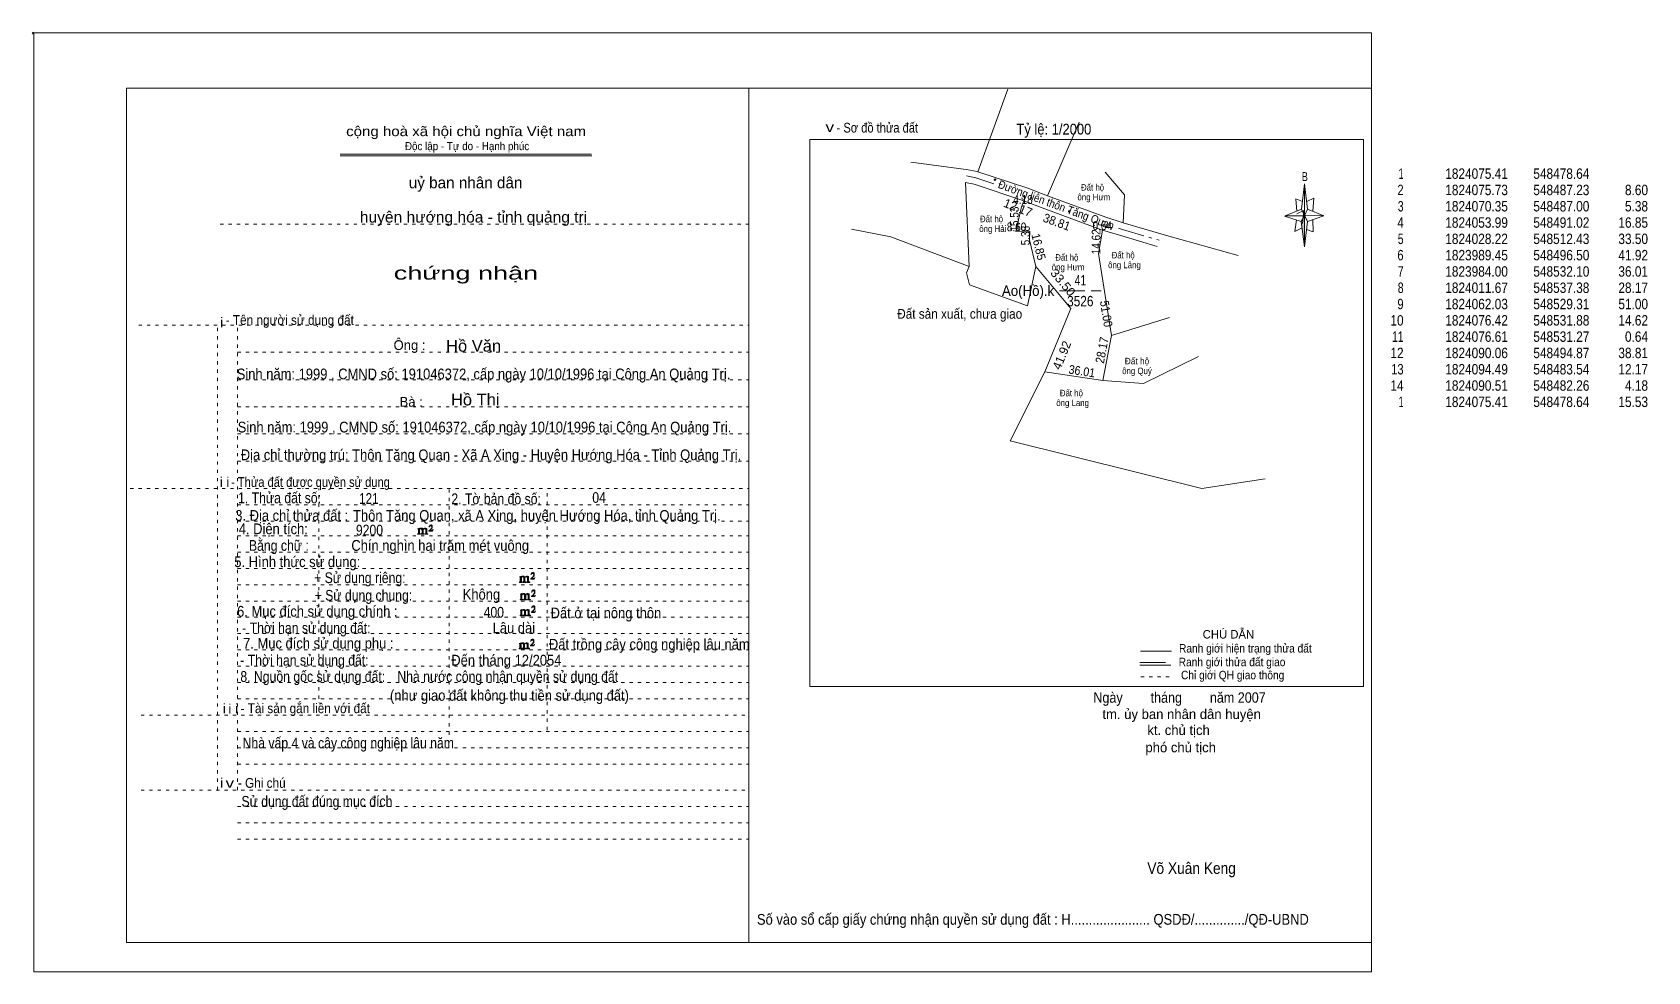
# Model space of a CAD drawing. Header units: centimetres. Extents: x -1.6 to 48, y -3.3 to 25.5.
import ezdxf
from ezdxf.enums import TextEntityAlignment as Align

# ---------------------------------------------------------------- set-up
doc = ezdxf.new("R2010")
doc.units = ezdxf.units.CM
doc.header["$LTSCALE"] = 0.13
for name, pattern in [('DOT_DASHED', [7.7, 5, -1.2, 0.3, -1.2]), ('DOTTED', [1.5, 0.3, -1.2]), ('LONG_DASHED', [7.5, 6, -1.5])]:
    doc.linetypes.add(name, pattern=pattern)
for name, color, linetype, lineweight in [('1', 7, 'DOTTED', 13), ('10', 7, 'Continuous', 13), ('22', 7, 'Continuous', 13), ('33', 7, 'LONG_DASHED', 13), ('4', 7, 'Continuous', 13), ('5', 7, 'Continuous', 13), ('50', 7, 'Continuous', 13)]:
    doc.layers.add(name, color=color, linetype=linetype, lineweight=lineweight)
doc.layers.add('23', color=7, linetype='Continuous')
doc.layers.add('30', color=7, linetype='Continuous')

msp = doc.modelspace()

# ---------------------------------------------------------------- hatches: boundary and pattern name
at = {"layer": '10'}
for points in [[(27.96, 20.968, 1), (27.96, 20.975, 1)], [(27.971, 20.976, 1), (27.971, 20.983, 1)], [(30.238, 20, 1), (30.238, 20.007, 1)]]:
    msp.add_hatch(color=256, dxfattribs=at).paths.add_polyline_path(points)
at = {"layer": '5'}
msp.add_hatch(color=256, dxfattribs=at).paths.add_polyline_path([(37.46, 19.87), (37.46, 18.91), (37.36, 19.69)])
at = {"layer": '50'}
for points in [[(10.27, 10.13), (10.27, 10.12), (10.27, 10.11), (10.25, 10.11), (10.24, 10.11), (10.24, 10.1), (10.33, 10.1), (10.33, 10.11), (10.32, 10.11), (10.31, 10.11), (10.31, 10.12), (10.31, 10.13), (10.31, 10.24), (10.31, 10.25), (10.32, 10.26), (10.34, 10.26), (10.35, 10.26), (10.36, 10.26), (10.37, 10.25), (10.39, 10.22), (10.39, 10.13), (10.37, 10.12), (10.37, 10.11), (10.36, 10.11), (10.35, 10.11), (10.35, 10.1), (10.44, 10.1), (10.44, 10.11), (10.43, 10.11), (10.42, 10.11), (10.42, 10.12), (10.42, 10.13), (10.42, 10.24), (10.44, 10.26), (10.45, 10.26), (10.46, 10.26), (10.49, 10.26), (10.49, 10.25), (10.5, 10.24), (10.5, 10.22), (10.5, 10.13), (10.5, 10.12), (10.49, 10.11), (10.49, 10.11), (10.47, 10.11), (10.47, 10.1), (10.56, 10.1), (10.56, 10.11), (10.55, 10.11), (10.54, 10.11), (10.53, 10.12), (10.53, 10.13), (10.53, 10.2), (10.53, 10.25), (10.53, 10.26), (10.52, 10.27), (10.5, 10.28), (10.47, 10.28), (10.46, 10.28), (10.44, 10.27), (10.41, 10.25), (10.41, 10.26), (10.4, 10.28), (10.39, 10.28), (10.37, 10.28), (10.35, 10.28), (10.34, 10.28), (10.32, 10.26), (10.31, 10.26), (10.31, 10.25), (10.31, 10.25), (10.31, 10.26), (10.31, 10.28), (10.24, 10.26), (10.24, 10.26), (10.25, 10.26), (10.27, 10.25), (10.27, 10.24), (10.27, 10.23)], [(10.69, 10.19), (10.72, 10.24), (10.72, 10.24), (10.71, 10.22), (10.69, 10.22), (10.68, 10.22), (10.63, 10.22), (10.66, 10.26), (10.67, 10.27), (10.69, 10.28), (10.69, 10.3), (10.69, 10.32), (10.69, 10.34), (10.69, 10.35), (10.69, 10.37), (10.68, 10.38), (10.67, 10.38), (10.66, 10.39), (10.65, 10.39), (10.63, 10.38), (10.63, 10.38), (10.62, 10.37), (10.61, 10.35), (10.59, 10.33), (10.61, 10.33), (10.61, 10.35), (10.62, 10.35), (10.63, 10.36), (10.65, 10.36), (10.66, 10.36), (10.67, 10.35), (10.68, 10.35), (10.68, 10.32), (10.68, 10.3), (10.66, 10.28), (10.66, 10.26), (10.65, 10.25), (10.59, 10.2), (10.59, 10.19)], [(13.39, 8.66), (13.39, 8.65), (13.39, 8.64), (13.38, 8.64), (13.37, 8.64), (13.37, 8.62), (13.45, 8.62), (13.45, 8.64), (13.44, 8.64), (13.43, 8.64), (13.43, 8.65), (13.43, 8.66), (13.43, 8.77), (13.43, 8.78), (13.44, 8.79), (13.47, 8.79), (13.48, 8.79), (13.49, 8.79), (13.5, 8.78), (13.51, 8.74), (13.51, 8.66), (13.5, 8.65), (13.5, 8.64), (13.49, 8.64), (13.48, 8.64), (13.48, 8.62), (13.57, 8.62), (13.57, 8.64), (13.55, 8.64), (13.54, 8.64), (13.54, 8.65), (13.54, 8.66), (13.54, 8.77), (13.57, 8.79), (13.58, 8.79), (13.59, 8.79), (13.61, 8.79), (13.61, 8.78), (13.62, 8.77), (13.62, 8.74), (13.62, 8.66), (13.62, 8.65), (13.61, 8.64), (13.61, 8.64), (13.6, 8.64), (13.6, 8.62), (13.69, 8.62), (13.69, 8.64), (13.67, 8.64), (13.66, 8.64), (13.65, 8.65), (13.65, 8.66), (13.65, 8.73), (13.65, 8.78), (13.65, 8.79), (13.64, 8.8), (13.62, 8.81), (13.6, 8.81), (13.59, 8.81), (13.57, 8.8), (13.53, 8.78), (13.53, 8.79), (13.52, 8.81), (13.51, 8.81), (13.5, 8.81), (13.48, 8.81), (13.47, 8.81), (13.44, 8.79), (13.43, 8.79), (13.43, 8.78), (13.43, 8.78), (13.43, 8.79), (13.43, 8.81), (13.37, 8.79), (13.37, 8.79), (13.38, 8.79), (13.39, 8.78), (13.39, 8.77), (13.39, 8.76)], [(13.82, 8.72), (13.84, 8.77), (13.84, 8.77), (13.83, 8.74), (13.82, 8.74), (13.81, 8.74), (13.75, 8.74), (13.79, 8.79), (13.8, 8.8), (13.82, 8.81), (13.82, 8.83), (13.82, 8.84), (13.82, 8.87), (13.82, 8.88), (13.82, 8.9), (13.81, 8.91), (13.8, 8.91), (13.79, 8.92), (13.77, 8.92), (13.75, 8.91), (13.75, 8.91), (13.74, 8.9), (13.73, 8.88), (13.72, 8.86), (13.73, 8.86), (13.73, 8.88), (13.74, 8.88), (13.75, 8.89), (13.77, 8.89), (13.79, 8.89), (13.8, 8.88), (13.81, 8.88), (13.81, 8.84), (13.81, 8.83), (13.79, 8.81), (13.79, 8.79), (13.77, 8.78), (13.72, 8.73), (13.72, 8.72)], [(13.41, 8.12), (13.41, 8.11), (13.41, 8.1), (13.4, 8.1), (13.39, 8.1), (13.39, 8.09), (13.48, 8.09), (13.48, 8.1), (13.47, 8.1), (13.45, 8.1), (13.45, 8.11), (13.45, 8.12), (13.45, 8.23), (13.45, 8.24), (13.47, 8.26), (13.49, 8.26), (13.5, 8.26), (13.51, 8.26), (13.52, 8.24), (13.53, 8.21), (13.53, 8.12), (13.52, 8.11), (13.52, 8.1), (13.51, 8.1), (13.5, 8.1), (13.5, 8.09), (13.59, 8.09), (13.59, 8.1), (13.58, 8.1), (13.57, 8.1), (13.57, 8.11), (13.57, 8.12), (13.57, 8.23), (13.59, 8.26), (13.6, 8.26), (13.61, 8.26), (13.63, 8.26), (13.63, 8.24), (13.64, 8.23), (13.64, 8.21), (13.64, 8.12), (13.64, 8.11), (13.63, 8.1), (13.63, 8.1), (13.62, 8.1), (13.62, 8.09), (13.71, 8.09), (13.71, 8.1), (13.7, 8.1), (13.69, 8.1), (13.67, 8.11), (13.67, 8.12), (13.67, 8.2), (13.67, 8.24), (13.67, 8.26), (13.66, 8.27), (13.64, 8.28), (13.62, 8.28), (13.61, 8.28), (13.59, 8.27), (13.55, 8.24), (13.55, 8.26), (13.54, 8.28), (13.53, 8.28), (13.52, 8.28), (13.5, 8.28), (13.49, 8.28), (13.47, 8.26), (13.45, 8.26), (13.45, 8.24), (13.45, 8.24), (13.45, 8.26), (13.45, 8.28), (13.39, 8.26), (13.39, 8.26), (13.4, 8.26), (13.41, 8.24), (13.41, 8.23), (13.41, 8.22)], [(13.84, 8.19), (13.86, 8.23), (13.86, 8.23), (13.85, 8.21), (13.84, 8.21), (13.83, 8.21), (13.77, 8.21), (13.81, 8.26), (13.82, 8.27), (13.84, 8.28), (13.84, 8.3), (13.84, 8.31), (13.84, 8.33), (13.84, 8.34), (13.84, 8.37), (13.83, 8.38), (13.82, 8.38), (13.81, 8.39), (13.8, 8.39), (13.77, 8.38), (13.77, 8.38), (13.76, 8.37), (13.75, 8.34), (13.74, 8.32), (13.75, 8.32), (13.75, 8.34), (13.76, 8.34), (13.77, 8.36), (13.8, 8.36), (13.81, 8.36), (13.82, 8.34), (13.83, 8.34), (13.83, 8.31), (13.83, 8.3), (13.81, 8.28), (13.81, 8.26), (13.8, 8.24), (13.74, 8.2), (13.74, 8.19)], [(13.41, 7.64), (13.41, 7.63), (13.41, 7.62), (13.4, 7.62), (13.39, 7.62), (13.39, 7.6), (13.47, 7.6), (13.47, 7.62), (13.46, 7.62), (13.45, 7.62), (13.45, 7.63), (13.45, 7.64), (13.45, 7.75), (13.45, 7.76), (13.46, 7.77), (13.49, 7.77), (13.5, 7.77), (13.51, 7.77), (13.52, 7.76), (13.53, 7.72), (13.53, 7.64), (13.52, 7.63), (13.52, 7.62), (13.51, 7.62), (13.5, 7.62), (13.5, 7.6), (13.59, 7.6), (13.59, 7.62), (13.57, 7.62), (13.56, 7.62), (13.56, 7.63), (13.56, 7.64), (13.56, 7.75), (13.59, 7.77), (13.6, 7.77), (13.61, 7.77), (13.63, 7.77), (13.63, 7.76), (13.64, 7.75), (13.64, 7.72), (13.64, 7.64), (13.64, 7.63), (13.63, 7.62), (13.63, 7.62), (13.62, 7.62), (13.62, 7.6), (13.71, 7.6), (13.71, 7.62), (13.69, 7.62), (13.68, 7.62), (13.67, 7.63), (13.67, 7.64), (13.67, 7.71), (13.67, 7.76), (13.67, 7.77), (13.66, 7.78), (13.64, 7.79), (13.62, 7.79), (13.61, 7.79), (13.59, 7.78), (13.55, 7.76), (13.55, 7.77), (13.54, 7.79), (13.53, 7.79), (13.52, 7.79), (13.5, 7.79), (13.49, 7.79), (13.46, 7.77), (13.45, 7.77), (13.45, 7.76), (13.45, 7.76), (13.45, 7.77), (13.45, 7.79), (13.39, 7.77), (13.39, 7.77), (13.4, 7.77), (13.41, 7.76), (13.41, 7.75), (13.41, 7.74)], [(13.84, 7.7), (13.86, 7.75), (13.86, 7.75), (13.85, 7.72), (13.84, 7.72), (13.83, 7.72), (13.77, 7.72), (13.81, 7.77), (13.82, 7.78), (13.84, 7.79), (13.84, 7.81), (13.84, 7.82), (13.84, 7.85), (13.84, 7.86), (13.84, 7.88), (13.83, 7.89), (13.82, 7.89), (13.81, 7.9), (13.79, 7.9), (13.77, 7.89), (13.77, 7.89), (13.76, 7.88), (13.75, 7.86), (13.74, 7.84), (13.75, 7.84), (13.75, 7.86), (13.76, 7.86), (13.77, 7.87), (13.79, 7.87), (13.81, 7.87), (13.82, 7.86), (13.83, 7.86), (13.83, 7.82), (13.83, 7.81), (13.81, 7.79), (13.81, 7.77), (13.79, 7.76), (13.74, 7.71), (13.74, 7.7)], [(13.38, 6.62), (13.38, 6.61), (13.38, 6.6), (13.37, 6.6), (13.36, 6.6), (13.36, 6.58), (13.44, 6.58), (13.44, 6.6), (13.43, 6.6), (13.42, 6.6), (13.42, 6.61), (13.42, 6.62), (13.42, 6.73), (13.42, 6.74), (13.43, 6.75), (13.46, 6.75), (13.47, 6.75), (13.48, 6.75), (13.49, 6.74), (13.5, 6.7), (13.5, 6.62), (13.49, 6.61), (13.49, 6.6), (13.48, 6.6), (13.47, 6.6), (13.47, 6.58), (13.56, 6.58), (13.56, 6.6), (13.54, 6.6), (13.53, 6.6), (13.53, 6.61), (13.53, 6.62), (13.53, 6.73), (13.56, 6.75), (13.57, 6.75), (13.58, 6.75), (13.6, 6.75), (13.6, 6.74), (13.61, 6.73), (13.61, 6.7), (13.61, 6.62), (13.61, 6.61), (13.6, 6.6), (13.6, 6.6), (13.59, 6.6), (13.59, 6.58), (13.68, 6.58), (13.68, 6.6), (13.66, 6.6), (13.65, 6.6), (13.64, 6.61), (13.64, 6.62), (13.64, 6.69), (13.64, 6.74), (13.64, 6.75), (13.63, 6.76), (13.61, 6.77), (13.59, 6.77), (13.58, 6.77), (13.56, 6.76), (13.52, 6.74), (13.52, 6.75), (13.51, 6.77), (13.5, 6.77), (13.49, 6.77), (13.47, 6.77), (13.46, 6.77), (13.43, 6.75), (13.42, 6.75), (13.42, 6.74), (13.42, 6.74), (13.42, 6.75), (13.42, 6.77), (13.36, 6.75), (13.36, 6.75), (13.37, 6.75), (13.38, 6.74), (13.38, 6.73), (13.38, 6.72)], [(13.81, 6.68), (13.83, 6.73), (13.83, 6.73), (13.82, 6.7), (13.81, 6.7), (13.8, 6.7), (13.74, 6.7), (13.78, 6.75), (13.79, 6.76), (13.81, 6.77), (13.81, 6.79), (13.81, 6.8), (13.81, 6.83), (13.81, 6.84), (13.81, 6.86), (13.8, 6.87), (13.79, 6.87), (13.78, 6.88), (13.76, 6.88), (13.74, 6.87), (13.74, 6.87), (13.73, 6.86), (13.72, 6.84), (13.71, 6.82), (13.72, 6.82), (13.72, 6.84), (13.73, 6.84), (13.74, 6.85), (13.76, 6.85), (13.78, 6.85), (13.79, 6.84), (13.8, 6.84), (13.8, 6.8), (13.8, 6.79), (13.78, 6.77), (13.78, 6.75), (13.76, 6.74), (13.71, 6.69), (13.71, 6.68)]]:
    msp.add_hatch(color=256, dxfattribs=at).paths.add_polyline_path(points)

# ---------------------------------------------------------------- linework, layer by layer
at = {"layer": '1', "linetype": 'Continuous'}
for p, q in [((1.31, -2.42), (1.31, 23.78)), ((1.31, 23.78), (39.51, 23.78)), ((20.41, -2.42), (20.41, 23.78)), ((39.51, -2.42), (39.51, 23.78)), ((7.87, 21.76), (15.58, 21.76)), ((7.87, 21.71), (15.59, 21.71)), ((37.36, 19.69), (36.85, 19.86)), ((1.31, -2.42), (39.51, -2.42))]:
    msp.add_line(p, q, dxfattribs=at)
at = {"layer": '1'}
for p, q in [((4.19, 19.61), (20.41, 19.61)), ((1.69, 16.51), (20.41, 16.51)), ((4.11, 2.25), (4.11, 16.51)), ((4.72, 2.25), (4.72, 16.51)), ((4.72, 15.68), (20.41, 15.68)), ((4.72, 14.84), (20.41, 14.84)), ((4.72, 14.01), (20.41, 14.01)), ((4.72, 13.18), (20.41, 13.18)), ((4.72, 12.34), (20.41, 12.34)), ((1.43, 11.5), (20.41, 11.5)), ((7.22, 5.05), (7.22, 11.5)), ((11.22, 3.95), (11.22, 11.5)), ((14.22, 4.09), (14.22, 11.5)), ((4.72, 11), (20.41, 11)), ((4.72, 10.5), (20.41, 10.5)), ((4.72, 10.05), (20.41, 10.05)), ((4.72, 9.55), (20.41, 9.55)), ((4.72, 9.05), (20.41, 9.05)), ((4.72, 8.55), (20.41, 8.55)), ((4.72, 8.05), (20.41, 8.05)), ((4.72, 7.55), (20.41, 7.55)), ((4.72, 7.05), (20.41, 7.05)), ((4.72, 6.55), (20.41, 6.55)), ((4.72, 6.05), (20.41, 6.05)), ((4.72, 5.55), (20.41, 5.55)), ((4.72, 5.05), (20.41, 5.05)), ((1.76, 4.55), (20.41, 4.55)), ((4.72, 4.05), (20.41, 4.05)), ((4.72, 3.55), (20.41, 3.55)), ((4.72, 3.05), (20.41, 3.05)), ((1.76, 2.25), (20.41, 2.25)), ((4.72, 1.75), (20.41, 1.75)), ((4.72, 1.25), (20.41, 1.25)), ((4.72, 0.75), (20.41, 0.75))]:
    msp.add_line(p, q, dxfattribs=at)
at = {"layer": '1', "linetype": 'Continuous'}
msp.add_lwpolyline([(-1.53, -3.32), (39.51, -3.32), (39.51, 25.48), (-1.53, 25.48)], close=True, dxfattribs=at)
msp.add_lwpolyline([(37.37, 19.49), (37.16, 19.39), (37.21, 19.74)], dxfattribs=at)
at = {"layer": '10'}
for p, q in [((27.94, 20.97), (27.93, 20.97)), ((27.95, 20.98), (27.94, 20.98)), ((27.96, 20.99), (27.96, 21)), ((27.96, 20.94), (27.96, 20.96)), ((27.97, 21), (27.97, 21.01)), ((27.97, 20.95), (27.97, 20.97)), ((27.99, 20.97), (27.97, 20.97)), ((28, 20.98), (27.99, 20.98)), ((30.22, 20.01), (30.21, 20.01)), ((30.24, 20.02), (30.24, 20.04)), ((30.24, 19.97), (30.24, 19.99)), ((30.27, 20.01), (30.25, 20.01))]:
    msp.add_line(p, q, dxfattribs=at)
for centre, radius in [((27.96, 20.971), 0.0156), ((27.971, 20.979), 0.0156), ((27.96, 20.971), 0.00375), ((27.971, 20.979), 0.00375), ((30.238, 20.003), 0.0156), ((30.238, 20.003), 0.00375)]:
    msp.add_circle(centre, radius, dxfattribs=at)
at = {"layer": '22'}
for p, q in [((27.44, 21.22), (28.36, 23.75)), ((29.57, 20.48), (30.55, 22.74)), ((27.17, 18.31), (27.06, 20.89)), ((33.32, 16.75), (31.54, 16.19))]:
    msp.add_line(p, q, dxfattribs=at)
for points in [[(25.38, 21.49), (25.46, 21.5), (27.08, 21.29), (27.42, 21.23), (27.44, 21.22)], [(27.06, 20.89), (27.32, 20.84), (28.85, 20.33)], [(27.44, 21.22), (28.97, 20.71), (29.57, 20.48)], [(31.34, 21.2), (31.94, 20.51), (31.9, 19.65)], [(29.22, 18.31), (29.02, 19.13), (29.03, 19.4), (28.6, 19.38), (28.78, 20.14), (28.85, 20.33)], [(28.85, 20.33), (29.41, 20.11), (31.23, 19.44), (31.26, 19.43)], [(29.57, 20.48), (31.36, 19.82), (31.9, 19.65)], [(23.56, 19.46), (24.77, 19.22), (27.17, 18.31)], [(31.54, 16.19), (31.14, 18.71), (31.26, 19.43)], [(31.26, 19.43), (31.85, 19.25), (32.94, 18.93)], [(31.9, 19.65), (33.22, 19.26), (35.42, 18.65)], [(27.17, 18.31), (27.09, 18.12), (27.18, 17.75), (28.96, 17.11), (29.22, 18.31)], [(29.22, 18.31), (30.29, 17.02), (29.49, 15.08)], [(29.49, 15.08), (31.27, 14.81), (31.54, 16.19)], [(31.27, 14.81), (32.52, 14.72), (34.21, 15.55)], [(29.49, 15.08), (28.43, 12.96), (34.31, 11.5), (36.25, 11.8)]]:
    msp.add_lwpolyline(points, dxfattribs=at)
at = {"layer": '22', "linetype": 'DOT_DASHED'}
for points in [[(27.09, 21.09), (27.37, 21.03), (27.93, 20.85)], [(31.75, 19.49), (31.91, 19.44), (33, 19.12)]]:
    msp.add_lwpolyline(points, dxfattribs=at)
at = {"layer": '33'}
msp.add_line((29.94, 17.57), (31.22, 17.57), dxfattribs=at)
at = {"layer": '4'}
for p, q in [((32.43, 6.51), (33.38, 6.51)), ((32.41, 6.08), (33.36, 6.08))]:
    msp.add_line(p, q, dxfattribs=at)
at = {"layer": '4', "linetype": 'LONG_DASHED'}
msp.add_line((32.41, 6.16), (33.36, 6.16), dxfattribs=at)
at = {"layer": '4', "linetype": 'DOTTED'}
msp.add_line((32.44, 5.72), (33.43, 5.72), dxfattribs=at)
at = {"layer": '4'}
msp.add_lwpolyline([(22.28, 22.21), (39.27, 22.21), (39.27, 5.43), (22.28, 5.43)], close=True, dxfattribs=at)
msp.add_circle((-1.55, 25.47), 0.025, dxfattribs=at)
at = {"layer": '5'}
for p, q in [((37.37, 20.07), (37.46, 20.85)), ((37.55, 20.07), (38.05, 19.87)), ((37.55, 19.69), (37.46, 18.91)), ((37.73, 19.37), (37.52, 19.45)), ((37.71, 19.75), (37.73, 19.37))]:
    msp.add_line(p, q, dxfattribs=at)
for points in [[(37.46, 20.85), (37.55, 20.07), (37.46, 19.87)], [(37.46, 19.87), (36.87, 19.87), (37.37, 20.07), (37.55, 19.69), (38.05, 19.87), (37.46, 19.89)], [(37.46, 19.87), (37.46, 18.91), (37.36, 19.69)]]:
    msp.add_lwpolyline(points, close=True, dxfattribs=at)
for points in [[(37.4, 20.31), (37.19, 20.39), (37.22, 20.01)], [(37.53, 20.31), (37.75, 20.41), (37.71, 20.01)], [(37.46, 19.87), (37.37, 20.07), (36.87, 19.87)], [(37.22, 19.93), (37.44, 20.03), (37.4, 19.63)], [(37.46, 19.87), (37.55, 19.69), (38.05, 19.87)]]:
    msp.add_lwpolyline(points, dxfattribs=at)
at = {"layer": '50'}
for points in [[(10.27, 10.13), (10.27, 10.12), (10.27, 10.11), (10.25, 10.11), (10.24, 10.11), (10.24, 10.1), (10.33, 10.1), (10.33, 10.11), (10.32, 10.11), (10.31, 10.11), (10.31, 10.12), (10.31, 10.13), (10.31, 10.24), (10.31, 10.25), (10.32, 10.26), (10.34, 10.26), (10.35, 10.26), (10.36, 10.26), (10.37, 10.25), (10.39, 10.22), (10.39, 10.13), (10.37, 10.12), (10.37, 10.11), (10.36, 10.11), (10.35, 10.11), (10.35, 10.1), (10.44, 10.1), (10.44, 10.11), (10.43, 10.11), (10.42, 10.11), (10.42, 10.12), (10.42, 10.13), (10.42, 10.24), (10.44, 10.26), (10.45, 10.26), (10.46, 10.26), (10.49, 10.26), (10.49, 10.25), (10.5, 10.24), (10.5, 10.22), (10.5, 10.13), (10.5, 10.12), (10.49, 10.11), (10.49, 10.11), (10.47, 10.11), (10.47, 10.1), (10.56, 10.1), (10.56, 10.11), (10.55, 10.11), (10.54, 10.11), (10.53, 10.12), (10.53, 10.13), (10.53, 10.2), (10.53, 10.25), (10.53, 10.26), (10.52, 10.27), (10.5, 10.28), (10.47, 10.28), (10.46, 10.28), (10.44, 10.27), (10.41, 10.25), (10.41, 10.26), (10.4, 10.28), (10.39, 10.28), (10.37, 10.28), (10.35, 10.28), (10.34, 10.28), (10.32, 10.26), (10.31, 10.26), (10.31, 10.25), (10.31, 10.25), (10.31, 10.26), (10.31, 10.28), (10.24, 10.26), (10.24, 10.26), (10.25, 10.26), (10.27, 10.25), (10.27, 10.24), (10.27, 10.23)], [(10.69, 10.19), (10.72, 10.24), (10.72, 10.24), (10.71, 10.22), (10.69, 10.22), (10.68, 10.22), (10.63, 10.22), (10.66, 10.26), (10.67, 10.27), (10.69, 10.28), (10.69, 10.3), (10.69, 10.32), (10.69, 10.34), (10.69, 10.35), (10.69, 10.37), (10.68, 10.38), (10.67, 10.38), (10.66, 10.39), (10.65, 10.39), (10.63, 10.38), (10.63, 10.38), (10.62, 10.37), (10.61, 10.35), (10.59, 10.33), (10.61, 10.33), (10.61, 10.35), (10.62, 10.35), (10.63, 10.36), (10.65, 10.36), (10.66, 10.36), (10.67, 10.35), (10.68, 10.35), (10.68, 10.32), (10.68, 10.3), (10.66, 10.28), (10.66, 10.26), (10.65, 10.25), (10.59, 10.2), (10.59, 10.19)], [(13.39, 8.66), (13.39, 8.65), (13.39, 8.64), (13.38, 8.64), (13.37, 8.64), (13.37, 8.62), (13.45, 8.62), (13.45, 8.64), (13.44, 8.64), (13.43, 8.64), (13.43, 8.65), (13.43, 8.66), (13.43, 8.77), (13.43, 8.78), (13.44, 8.79), (13.47, 8.79), (13.48, 8.79), (13.49, 8.79), (13.5, 8.78), (13.51, 8.74), (13.51, 8.66), (13.5, 8.65), (13.5, 8.64), (13.49, 8.64), (13.48, 8.64), (13.48, 8.62), (13.57, 8.62), (13.57, 8.64), (13.55, 8.64), (13.54, 8.64), (13.54, 8.65), (13.54, 8.66), (13.54, 8.77), (13.57, 8.79), (13.58, 8.79), (13.59, 8.79), (13.61, 8.79), (13.61, 8.78), (13.62, 8.77), (13.62, 8.74), (13.62, 8.66), (13.62, 8.65), (13.61, 8.64), (13.61, 8.64), (13.6, 8.64), (13.6, 8.62), (13.69, 8.62), (13.69, 8.64), (13.67, 8.64), (13.66, 8.64), (13.65, 8.65), (13.65, 8.66), (13.65, 8.73), (13.65, 8.78), (13.65, 8.79), (13.64, 8.8), (13.62, 8.81), (13.6, 8.81), (13.59, 8.81), (13.57, 8.8), (13.53, 8.78), (13.53, 8.79), (13.52, 8.81), (13.51, 8.81), (13.5, 8.81), (13.48, 8.81), (13.47, 8.81), (13.44, 8.79), (13.43, 8.79), (13.43, 8.78), (13.43, 8.78), (13.43, 8.79), (13.43, 8.81), (13.37, 8.79), (13.37, 8.79), (13.38, 8.79), (13.39, 8.78), (13.39, 8.77), (13.39, 8.76)], [(13.82, 8.72), (13.84, 8.77), (13.84, 8.77), (13.83, 8.74), (13.82, 8.74), (13.81, 8.74), (13.75, 8.74), (13.79, 8.79), (13.8, 8.8), (13.82, 8.81), (13.82, 8.83), (13.82, 8.84), (13.82, 8.87), (13.82, 8.88), (13.82, 8.9), (13.81, 8.91), (13.8, 8.91), (13.79, 8.92), (13.77, 8.92), (13.75, 8.91), (13.75, 8.91), (13.74, 8.9), (13.73, 8.88), (13.72, 8.86), (13.73, 8.86), (13.73, 8.88), (13.74, 8.88), (13.75, 8.89), (13.77, 8.89), (13.79, 8.89), (13.8, 8.88), (13.81, 8.88), (13.81, 8.84), (13.81, 8.83), (13.79, 8.81), (13.79, 8.79), (13.77, 8.78), (13.72, 8.73), (13.72, 8.72)], [(13.41, 8.12), (13.41, 8.11), (13.41, 8.1), (13.4, 8.1), (13.39, 8.1), (13.39, 8.09), (13.48, 8.09), (13.48, 8.1), (13.47, 8.1), (13.45, 8.1), (13.45, 8.11), (13.45, 8.12), (13.45, 8.23), (13.45, 8.24), (13.47, 8.26), (13.49, 8.26), (13.5, 8.26), (13.51, 8.26), (13.52, 8.24), (13.53, 8.21), (13.53, 8.12), (13.52, 8.11), (13.52, 8.1), (13.51, 8.1), (13.5, 8.1), (13.5, 8.09), (13.59, 8.09), (13.59, 8.1), (13.58, 8.1), (13.57, 8.1), (13.57, 8.11), (13.57, 8.12), (13.57, 8.23), (13.59, 8.26), (13.6, 8.26), (13.61, 8.26), (13.63, 8.26), (13.63, 8.24), (13.64, 8.23), (13.64, 8.21), (13.64, 8.12), (13.64, 8.11), (13.63, 8.1), (13.63, 8.1), (13.62, 8.1), (13.62, 8.09), (13.71, 8.09), (13.71, 8.1), (13.7, 8.1), (13.69, 8.1), (13.67, 8.11), (13.67, 8.12), (13.67, 8.2), (13.67, 8.24), (13.67, 8.26), (13.66, 8.27), (13.64, 8.28), (13.62, 8.28), (13.61, 8.28), (13.59, 8.27), (13.55, 8.24), (13.55, 8.26), (13.54, 8.28), (13.53, 8.28), (13.52, 8.28), (13.5, 8.28), (13.49, 8.28), (13.47, 8.26), (13.45, 8.26), (13.45, 8.24), (13.45, 8.24), (13.45, 8.26), (13.45, 8.28), (13.39, 8.26), (13.39, 8.26), (13.4, 8.26), (13.41, 8.24), (13.41, 8.23), (13.41, 8.22)], [(13.84, 8.19), (13.86, 8.23), (13.86, 8.23), (13.85, 8.21), (13.84, 8.21), (13.83, 8.21), (13.77, 8.21), (13.81, 8.26), (13.82, 8.27), (13.84, 8.28), (13.84, 8.3), (13.84, 8.31), (13.84, 8.33), (13.84, 8.34), (13.84, 8.37), (13.83, 8.38), (13.82, 8.38), (13.81, 8.39), (13.8, 8.39), (13.77, 8.38), (13.77, 8.38), (13.76, 8.37), (13.75, 8.34), (13.74, 8.32), (13.75, 8.32), (13.75, 8.34), (13.76, 8.34), (13.77, 8.36), (13.8, 8.36), (13.81, 8.36), (13.82, 8.34), (13.83, 8.34), (13.83, 8.31), (13.83, 8.3), (13.81, 8.28), (13.81, 8.26), (13.8, 8.24), (13.74, 8.2), (13.74, 8.19)], [(13.41, 7.64), (13.41, 7.63), (13.41, 7.62), (13.4, 7.62), (13.39, 7.62), (13.39, 7.6), (13.47, 7.6), (13.47, 7.62), (13.46, 7.62), (13.45, 7.62), (13.45, 7.63), (13.45, 7.64), (13.45, 7.75), (13.45, 7.76), (13.46, 7.77), (13.49, 7.77), (13.5, 7.77), (13.51, 7.77), (13.52, 7.76), (13.53, 7.72), (13.53, 7.64), (13.52, 7.63), (13.52, 7.62), (13.51, 7.62), (13.5, 7.62), (13.5, 7.6), (13.59, 7.6), (13.59, 7.62), (13.57, 7.62), (13.56, 7.62), (13.56, 7.63), (13.56, 7.64), (13.56, 7.75), (13.59, 7.77), (13.6, 7.77), (13.61, 7.77), (13.63, 7.77), (13.63, 7.76), (13.64, 7.75), (13.64, 7.72), (13.64, 7.64), (13.64, 7.63), (13.63, 7.62), (13.63, 7.62), (13.62, 7.62), (13.62, 7.6), (13.71, 7.6), (13.71, 7.62), (13.69, 7.62), (13.68, 7.62), (13.67, 7.63), (13.67, 7.64), (13.67, 7.71), (13.67, 7.76), (13.67, 7.77), (13.66, 7.78), (13.64, 7.79), (13.62, 7.79), (13.61, 7.79), (13.59, 7.78), (13.55, 7.76), (13.55, 7.77), (13.54, 7.79), (13.53, 7.79), (13.52, 7.79), (13.5, 7.79), (13.49, 7.79), (13.46, 7.77), (13.45, 7.77), (13.45, 7.76), (13.45, 7.76), (13.45, 7.77), (13.45, 7.79), (13.39, 7.77), (13.39, 7.77), (13.4, 7.77), (13.41, 7.76), (13.41, 7.75), (13.41, 7.74)], [(13.84, 7.7), (13.86, 7.75), (13.86, 7.75), (13.85, 7.72), (13.84, 7.72), (13.83, 7.72), (13.77, 7.72), (13.81, 7.77), (13.82, 7.78), (13.84, 7.79), (13.84, 7.81), (13.84, 7.82), (13.84, 7.85), (13.84, 7.86), (13.84, 7.88), (13.83, 7.89), (13.82, 7.89), (13.81, 7.9), (13.79, 7.9), (13.77, 7.89), (13.77, 7.89), (13.76, 7.88), (13.75, 7.86), (13.74, 7.84), (13.75, 7.84), (13.75, 7.86), (13.76, 7.86), (13.77, 7.87), (13.79, 7.87), (13.81, 7.87), (13.82, 7.86), (13.83, 7.86), (13.83, 7.82), (13.83, 7.81), (13.81, 7.79), (13.81, 7.77), (13.79, 7.76), (13.74, 7.71), (13.74, 7.7)], [(13.38, 6.62), (13.38, 6.61), (13.38, 6.6), (13.37, 6.6), (13.36, 6.6), (13.36, 6.58), (13.44, 6.58), (13.44, 6.6), (13.43, 6.6), (13.42, 6.6), (13.42, 6.61), (13.42, 6.62), (13.42, 6.73), (13.42, 6.74), (13.43, 6.75), (13.46, 6.75), (13.47, 6.75), (13.48, 6.75), (13.49, 6.74), (13.5, 6.7), (13.5, 6.62), (13.49, 6.61), (13.49, 6.6), (13.48, 6.6), (13.47, 6.6), (13.47, 6.58), (13.56, 6.58), (13.56, 6.6), (13.54, 6.6), (13.53, 6.6), (13.53, 6.61), (13.53, 6.62), (13.53, 6.73), (13.56, 6.75), (13.57, 6.75), (13.58, 6.75), (13.6, 6.75), (13.6, 6.74), (13.61, 6.73), (13.61, 6.7), (13.61, 6.62), (13.61, 6.61), (13.6, 6.6), (13.6, 6.6), (13.59, 6.6), (13.59, 6.58), (13.68, 6.58), (13.68, 6.6), (13.66, 6.6), (13.65, 6.6), (13.64, 6.61), (13.64, 6.62), (13.64, 6.69), (13.64, 6.74), (13.64, 6.75), (13.63, 6.76), (13.61, 6.77), (13.59, 6.77), (13.58, 6.77), (13.56, 6.76), (13.52, 6.74), (13.52, 6.75), (13.51, 6.77), (13.5, 6.77), (13.49, 6.77), (13.47, 6.77), (13.46, 6.77), (13.43, 6.75), (13.42, 6.75), (13.42, 6.74), (13.42, 6.74), (13.42, 6.75), (13.42, 6.77), (13.36, 6.75), (13.36, 6.75), (13.37, 6.75), (13.38, 6.74), (13.38, 6.73), (13.38, 6.72)], [(13.81, 6.68), (13.83, 6.73), (13.83, 6.73), (13.82, 6.7), (13.81, 6.7), (13.8, 6.7), (13.74, 6.7), (13.78, 6.75), (13.79, 6.76), (13.81, 6.77), (13.81, 6.79), (13.81, 6.8), (13.81, 6.83), (13.81, 6.84), (13.81, 6.86), (13.8, 6.87), (13.79, 6.87), (13.78, 6.88), (13.76, 6.88), (13.74, 6.87), (13.74, 6.87), (13.73, 6.86), (13.72, 6.84), (13.71, 6.82), (13.72, 6.82), (13.72, 6.84), (13.73, 6.84), (13.74, 6.85), (13.76, 6.85), (13.78, 6.85), (13.79, 6.84), (13.8, 6.84), (13.8, 6.8), (13.8, 6.79), (13.78, 6.77), (13.78, 6.75), (13.76, 6.74), (13.71, 6.69), (13.71, 6.68)]]:
    msp.add_lwpolyline(points, close=True, dxfattribs=at)

# ---------------------------------------------------------------- texts
at = {"layer": '1'}
for s, height, width, p in [('cộng hoà xã hội chủ nghĩa Việt nam', 0.3, 1.15, (11.735, 22.31)), ('v', 0.3, 1.3, (22.895, 22.44)), ('- Sơ đồ thửa đất ', 0.3, 0.85, (24.4, 22.42)), ('Độc lập - Tự do - Hạnh phúc', 0.25, 0.9, (11.765, 21.88)), ('chứng nhận', 0.4, 1.55, (11.73, 17.91)), ('- Tên người sử dụng đất', 0.3, 0.9, (6.325, 16.52)), ('- Thửa đất được quyền sử dụng', 0.3, 0.85, (6.96, 11.55)), ('- Tài sản gắn liền với đất ', 0.3, 0.9, (6.85, 4.61)), ('v', 0.3, 1.3, (4.485, 2.32)), ('- Ghi chú', 0.3, 0.9, (5.465, 2.32))]:
    msp.add_text(s, height=height, dxfattribs=dict(at, width=width)).set_placement(p, align=Align.CENTER)
for s, height, p in [('uỷ ban nhân dân', 0.35, (11.72, 20.71)), ('i', 0.3, (4.235, 16.45)), ('i', 0.3, (4.225, 11.55)), ('i', 0.3, (4.425, 11.55)), ('i', 0.3, (4.315, 4.6)), ('i', 0.3, (4.485, 4.59)), ('i', 0.3, (4.695, 4.6)), ('i', 0.3, (4.235, 2.32))]:
    msp.add_text(s, height=height, dxfattribs=at).set_placement(p, align=Align.CENTER)
at = {"layer": '10', "width": 0.9}
msp.add_text('Võ Xuân Keng', height=0.35, dxfattribs=at).set_placement((33.995, -0.32), align=Align.CENTER)
at = {"layer": '22', "width": 0.9}
msp.add_text('Đường liên thôn Tăng Quan', height=0.25, rotation=339.72, dxfattribs=at).set_placement((29.797, 20.081), align=Align.CENTER)
for s, height, p in [('Đất hộ ', 0.2, (30.99, 20.64)), ('ông Hưm', 0.2, (30.995, 20.34)), ('Đất hộ ', 0.2, (27.89, 19.67)), ('ông Hải', 0.2, (27.895, 19.37)), ('ông Hưm', 0.2, (30.205, 18.19)), ('Đất hộ ', 0.2, (30.2, 18.49)), ('ông Lâng', 0.2, (31.935, 18.26)), ('Đất hộ ', 0.2, (31.93, 18.56)), ('Đất sản xuất, chưa giao', 0.3, (26.88, 16.71))]:
    msp.add_text(s, height=height, dxfattribs=at).set_placement(p, align=Align.CENTER)
at = {"layer": '23'}
for s, width, p in [('Đất hộ', 0.95, (32.32, 15.31)), ('ông Quý', 0.9, (32.32, 15.01)), ('Đất hộ ', 0.9, (30.34, 14.33)), ('ông Lang', 0.9, (30.345, 14.03))]:
    msp.add_text(s, height=0.2, dxfattribs=dict(at, width=width)).set_placement(p, align=Align.CENTER)
at = {"layer": '30'}
for s, width, p in [('1', 0.65, (40.5, 21)), ('1824075.41', 0.85, (43.7, 21)), ('548478.64', 0.85, (46.2, 21)), ('548478.64', 0.85, (46.2, 21)), ('2', 0.8, (40.5, 20.5)), ('1824075.73', 0.85, (43.7, 20.5)), ('548487.23', 0.85, (46.2, 20.5)), ('8.60', 0.85, (48, 20.5)), ('3', 0.75, (40.5, 20)), ('1824070.35', 0.85, (43.7, 20)), ('548487.00', 0.85, (46.2, 20)), ('5.38', 0.85, (48, 20)), ('4', 0.8, (40.5, 19.5)), ('1824053.99', 0.85, (43.7, 19.5)), ('548491.02', 0.85, (46.2, 19.5)), ('16.85', 0.85, (48, 19.5)), ('5', 0.75, (40.5, 19)), ('1824028.22', 0.85, (43.7, 19)), ('548512.43', 0.85, (46.2, 19)), ('33.50', 0.85, (48, 19)), ('6', 0.8, (40.5, 18.5)), ('1823989.45', 0.85, (43.7, 18.5)), ('548496.50', 0.85, (46.2, 18.5)), ('41.92', 0.85, (48, 18.5)), ('7', 0.75, (40.5, 18)), ('1823984.00', 0.85, (43.7, 18)), ('548532.10', 0.85, (46.2, 18)), ('36.01', 0.85, (48, 18)), ('8', 0.75, (40.5, 17.5)), ('1824011.67', 0.85, (43.7, 17.5)), ('548537.38', 0.85, (46.2, 17.5)), ('28.17', 0.85, (48, 17.5)), ('9', 0.8, (40.5, 17)), ('1824062.03', 0.85, (43.7, 17)), ('548529.31', 0.85, (46.2, 17)), ('51.00', 0.85, (48, 17)), ('10', 0.85, (40.5, 16.5)), ('1824076.42', 0.85, (43.7, 16.5)), ('548531.88', 0.85, (46.2, 16.5)), ('14.62', 0.85, (48, 16.5)), ('11', 0.75, (40.5, 16)), ('1824076.61', 0.85, (43.7, 16)), ('548531.27', 0.85, (46.2, 16)), ('0.64', 0.85, (48, 16)), ('12', 0.85, (40.5, 15.5)), ('1824090.06', 0.85, (43.7, 15.5)), ('548494.87', 0.85, (46.2, 15.5)), ('38.81', 0.85, (48, 15.5)), ('13', 0.8, (40.5, 15)), ('1824094.49', 0.85, (43.7, 15)), ('548483.54', 0.85, (46.2, 15)), ('12.17', 0.85, (48, 15)), ('14', 0.85, (40.5, 14.5)), ('1824090.51', 0.85, (43.7, 14.5)), ('548482.26', 0.85, (46.2, 14.5)), ('4.18', 0.85, (48, 14.5)), ('1', 0.65, (40.5, 14)), ('1824075.41', 0.85, (43.7, 14)), ('548478.64', 0.85, (46.2, 14)), ('15.53', 0.85, (48, 14))]:
    msp.add_text(s, height=0.32, dxfattribs=dict(at, width=width)).set_placement(p, align=Align.RIGHT)
for s, rotation, p in [('12.17', 338.645, (28.621, 19.989)), ('41.92', 67.663, (30.138, 15.539))]:
    msp.add_text(s, height=0.27, rotation=rotation, dxfattribs=at).set_placement(p, align=Align.CENTER)
at = {"layer": '30', "width": 0.85}
for s, p in [('4.18', (28.82, 20.23)), ('8.60', (28.625, 19.39)), ('0.64', (31.255, 19.43))]:
    msp.add_text(s, height=0.27, dxfattribs=at).set_placement(p, align=Align.CENTER)
at = {"layer": '30'}
for s, height, rotation, width, p in [('15.53', 0.27, 90, 0.85, (28.69, 19.765)), ('38.81', 0.27, 339.72, 0.95, (29.813, 19.551)), ('5.38', 0.27, 90, 0.85, (29.03, 19.26)), ('14.62', 0.27, 90, 0.85, (31.2, 19.07)), ('16.85', 0.26, 283.805, 0.95, (29.177, 18.886)), ('33.50', 0.26, 309.72, 1.1, (29.949, 17.738)), ('51.00', 0.27, 279.104, 0.9, (31.245, 16.841)), ('28.17', 0.27, 79.197, 0.9, (31.378, 15.72)), ('36.01', 0.27, 351.296, 0.9, (30.61, 14.969))]:
    msp.add_text(s, height=height, rotation=rotation, dxfattribs=dict(at, width=width)).set_placement(p, align=Align.CENTER)
at = {"layer": '33'}
for s, width, p in [('41', 0.75, (30.585, 17.73)), ('3526', 0.85, (30.58, 17.09))]:
    msp.add_text(s, height=0.32, dxfattribs=dict(at, width=width)).set_placement(p, align=Align.CENTER)
at = {"layer": '33', "width": 0.95}
msp.add_text('Ao(Hồ).k', height=0.32, dxfattribs=at).set_placement((29.78, 17.41), align=Align.RIGHT)
at = {"layer": '4', "width": 0.9}
for s, height, p in [('Tỷ lệ: 1/2000', 0.33, (29.77, 22.36)), ('Ranh giới hiện trạng thửa đất', 0.2591, (35.645, 6.47)), ('Ranh giới thửa đất giao ', 0.2591, (35.28, 6.05)), ('Chỉ giới QH giao thông', 0.2591, (35.255, 5.65))]:
    msp.add_text(s, height=height, dxfattribs=at).set_placement(p, align=Align.CENTER)
at = {"layer": '4'}
msp.add_text('CHÚ DẪN', height=0.2591, dxfattribs=at).set_placement((35.125, 6.9), align=Align.CENTER)
at = {"layer": '5', "width": 0.75}
msp.add_text('B', height=0.276, dxfattribs=at).set_placement((37.47, 20.93), align=Align.CENTER)
at = {"layer": '50'}
for s, height, width, p in [('  huyện hướng hóa - tỉnh quảng trị', 0.34, 1.05, (11.83, 19.66)), ('Hồ Văn', 0.36, 1.05, (11.965, 15.7)), ('Sinh năm: 1999 , CMND số: 191046372, cấp ngày 10/10/1996 tại Công An Quảng Trị.', 0.33, 0.9, (12.27, 14.85)), ('Hồ Thị', 0.36, 1.05, (12.015, 14.05)), ('Sinh năm: 1999 , CMND số: 191046372, cấp ngày 10/10/1996 tại Công An Quảng Trị.', 0.33, 0.9, (12.3, 13.22)), ('Địa chỉ thường trú: Thôn Tăng Quan - Xã A Xing - Huyện Hướng Hóa - Tỉnh Quảng Trị.', 0.33, 0.9, (12.5, 12.37)), ('1. Thửa đất số:  ', 0.33, 0.85, (6.115, 11.05)), ('121', 0.33, 0.8, (8.75, 11.03)), ('2. Tờ bản đồ số:  ', 0.33, 0.85, (12.76, 11.02)), ('04', 0.33, 0.85, (15.815, 11.06)), ('3. Địa chỉ thửa đất : ', 0.33, 0.9, (6.44, 10.51)), ('4. Diện tích: ', 0.33, 0.9, (5.875, 10.1)), ('Thôn Tăng Quan, xã A Xing, huyện Hướng Hóa, tỉnh Quảng Trị.', 0.33, 0.9, (13.905, 10.51)), ('Bằng chữ :', 0.33, 0.85, (5.99, 9.59)), ('Chín nghìn hai trăm mét vuông', 0.33, 0.9, (10.94, 9.59)), ('9200', 0.33, 0.85, (8.77, 10.06)), ('5. Hình thức sử dụng:', 0.33, 0.9, (6.555, 9.09)), ('+ Sử dụng riêng:', 0.33, 0.85, (8.475, 8.6)), ('Không', 0.33, 0.9, (12.205, 8.09)), ('6. Mục đích sử dụng chính :', 0.33, 0.9, (7.17, 7.57)), ('+ Sử dụng chung:', 0.33, 0.85, (8.585, 8.06)), ('400', 0.33, 0.85, (12.585, 7.54)), ('Đất ở tại nông thôn', 0.33, 0.9, (16.025, 7.52)), ('- Thời hạn sử dụng đất:', 0.33, 0.85, (6.835, 7.06)), ('7. Mục đích sử dụng phụ :', 0.33, 0.9, (7.2, 6.59)), ('Lâu dài', 0.33, 0.9, (13.2, 7.06)), ('Đất trồng cây công nghiệp lâu năm', 0.33, 0.9, (17.355, 6.56)), ('- Thời hạn sử dụng đất:', 0.33, 0.85, (6.775, 6.07)), ('Đến tháng 12/2054', 0.33, 0.9, (12.97, 6.07)), ('8. Nguồn gốc sử dụng đất:', 0.33, 0.85, (7.03, 5.57)), ('Nhà nước công nhận quyền sử dụng đất ', 0.33, 0.85, (13.065, 5.57)), ('(như giao đất không thu tiền sử dụng đất)', 0.33, 0.9, (13.065, 4.99)), ('Ngày        tháng        năm 2007', 0.32, 0.9, (33.625, 4.93)), ('Nhà vấp 4 và cây công nghiệp lâu năm', 0.33, 0.85, (8.12, 3.53)), ('Sử dụng đất đúng mục đích ', 0.33, 0.85, (7.21, 1.74)), ('Số vào sổ cấp giấy chứng nhận quyền sử dụng đất : H...................... QSDĐ/............../QĐ-UBND', 0.33, 0.9, (29.125, -1.88))]:
    msp.add_text(s, height=height, dxfattribs=dict(at, width=width)).set_placement(p, align=Align.CENTER)
for s, p in [('Ông :', (10, 15.75)), ('Bà :', (10.05, 14.01)), ('tm. ủy ban nhân dân huyện ', (33.745, 4.43)), ('kt. chủ tịch', (33.595, 3.94)), ('phó chủ tịch', (33.66, 3.41))]:
    msp.add_text(s, height=0.3, dxfattribs=at).set_placement(p, align=Align.CENTER)

doc.saveas('drawing.dxf')
